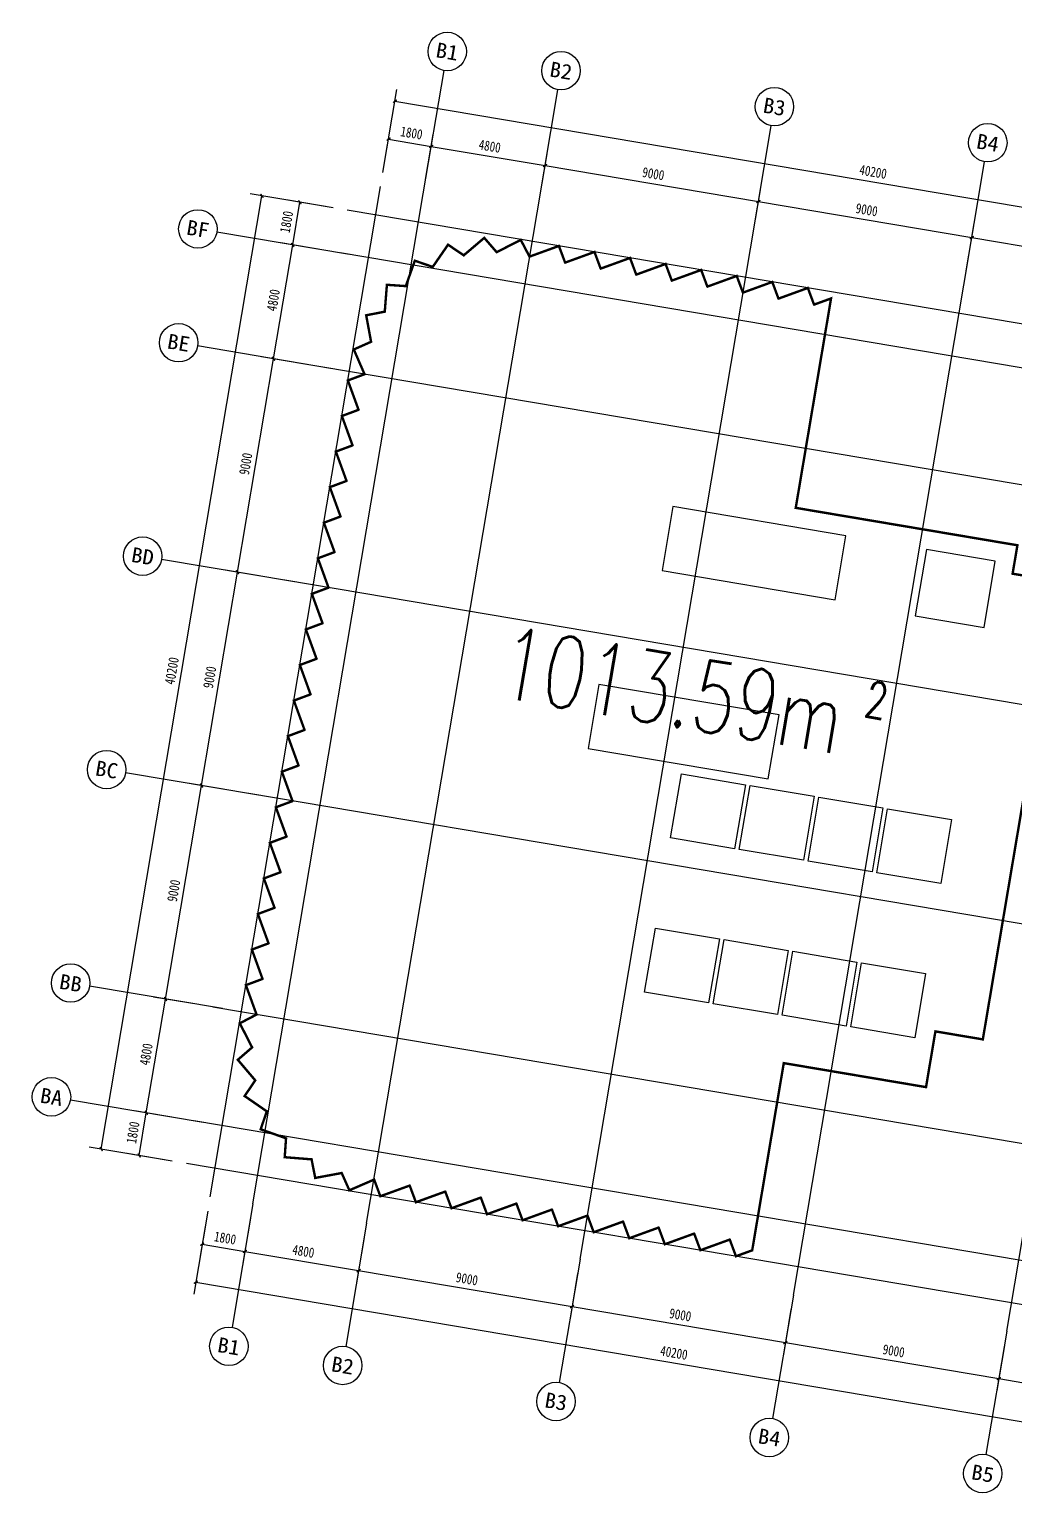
# Model space of a CAD drawing. Extents: x 12199666 to 24617114, y 1197707 to 2548648.
# Drawn here: x 12501393 to 12542377, y 1200002 to 1260976 of the extents above; entities that cross this region are included whole.
import ezdxf
from ezdxf.enums import TextEntityAlignment as Align

# ---------------------------------------------------------------- set-up
doc = ezdxf.new("R2010")
doc.units = 0
doc.header["$LTSCALE"] = 10
doc.header["$MEASUREMENT"] = 0
for name, color, linetype in [('TX-PLAN-T1-F11$0$AXIS', 3, 'Continuous'), ('TX-PLAN-T1-F11$0$AXIS_TEXT', 7, 'Continuous'), ('TX-PLAN-T1-F11$0$DOTE', 1, 'Continuous'), ('TX-PLAN-T1-F11$0$SPACE', 7, 'Continuous')]:
    doc.layers.add(name, color=color, linetype=linetype)
doc.layers.add('TX-PLAN-T1-F11$0$M面积', color=6, linetype='Continuous', plot=False)
doc.styles.add('TX-PLAN-T1-F11$0$_TCH_AXIS', font='')
doc.styles.add('TX-PLAN-T1-F11$0$_TCH_SPACE', font='SIMPLEX', dxfattribs={"height": 5, "bigfont": 'GBCBIG'})
doc.styles.add('TX-PLAN-T1-F11$0$CHA-G_T3_T3', font='', dxfattribs={"width": 0.8})
doc.styles.add('TX-PLAN-T1-F11$0$COMPLEX', font='COMPLEX', dxfattribs={"bigfont": 'GBCBIG'})
doc.styles.get('TX-PLAN-T1-F11$0$_TCH_AXIS').set_extended_font_data('SimHei')
doc.styles.get('TX-PLAN-T1-F11$0$CHA-G_T3_T3').set_extended_font_data('SimHei')
doc.dimstyles.new('TX-PLAN-T1-F11$0$_TCH_ARCH&&200', dxfattribs={"dimtxt": 418.604651, "dimasz": 140, "dimexe": 500, "dimexo": 600, "dimgap": 200, "dimtad": 1, "dimdec": 0, "dimzin": 0, "dimdsep": 46, "dimtxsty": 'TX-PLAN-T1-F11$0$CHA-G_T3_T3', "dimblk": 'TX-PLAN-T1-F11$0$_ArchTick', "dimcen": 0.09, "dimclrt": 7, "dimazin": 2, "dimtfac": 1, "dimtdec": 0, "dimtix": 1, "dimtmove": 2, "dimatfit": 3, "dimfxl": 0, "dimtolj": 1, "dimtzin": 0, "dimarcsym": 0})

# ---------------------------------------------------------------- blocks, each defined once
blk = doc.blocks.new('TX-PLAN-T1-F11$0$_AXISO')
blk.add_circle((0, 0), 0.5)
at = {"layer": 'TX-PLAN-T1-F11$0$AXIS_TEXT', "style": 'TX-PLAN-T1-F11$0$COMPLEX', "width": 1.041667}
blk.add_attdef('A', text='', height=0.56, dxfattribs=at).set_placement((-0.25, -0.28), (0.25, -0.28), align=Align.FIT)
blk = doc.blocks.new('TX-PLAN-T1-F11$0$_ArchTick')
at = {"color": 0, "linetype": 'ByBlock', "const_width": 0.4}
blk.add_lwpolyline([(-0.5, -0.5), (0.5, 0.5)], dxfattribs=at)
blk = doc.blocks.new('*D87')
at = {"layer": 'TX-PLAN-T1-F11$0$AXIS', "color": 0, "lineweight": -2, "transparency": 16777216}
for p, q in [((-1800, 40200), (-5300, 40200)), ((-4800, 0), (-4800, 40200)), ((-1800, 0), (-5300, 0))]:
    blk.add_line(p, q, dxfattribs=at)
at = {"layer": 'TX-PLAN-T1-F11$0$AXIS', "color": 0, "lineweight": -2, "transparency": 16777216, "xscale": 140, "yscale": 140, "zscale": 140}
for p, rotation in [((-4800, 40200), 90), ((-4800, 0), 270)]:
    blk.add_blockref('TX-PLAN-T1-F11$0$_ArchTick', p, dxfattribs=dict(at, rotation=rotation))
at = {"layer": 'TX-PLAN-T1-F11$0$AXIS', "color": 7, "transparency": 16777216, "insert": (-5212, 20100), "char_height": 418.6, "attachment_point": 5, "rotation": 90, "style": 'TX-PLAN-T1-F11$0$CHA-G_T3_T3'}
blk.add_mtext('\\A1;40200', dxfattribs=at)
blk = doc.blocks.new('*D88')
at = {"layer": 'TX-PLAN-T1-F11$0$AXIS', "color": 0, "lineweight": -2, "transparency": 16777216}
for p, q in [((0, -1800), (0, -5300)), ((40200, -1800), (40200, -5300)), ((0, -4800), (40200, -4800))]:
    blk.add_line(p, q, dxfattribs=at)
at = {"layer": 'TX-PLAN-T1-F11$0$AXIS', "color": 0, "lineweight": -2, "transparency": 16777216, "xscale": 140, "yscale": 140, "zscale": 140, "rotation": 180}
blk.add_blockref('TX-PLAN-T1-F11$0$_ArchTick', (0, -4800), dxfattribs=at)
at = {"layer": 'TX-PLAN-T1-F11$0$AXIS', "color": 0, "lineweight": -2, "transparency": 16777216, "xscale": 140, "yscale": 140, "zscale": 140}
blk.add_blockref('TX-PLAN-T1-F11$0$_ArchTick', (40200, -4800), dxfattribs=at)
at = {"layer": 'TX-PLAN-T1-F11$0$AXIS', "color": 7, "transparency": 16777216, "insert": (20100, -4388), "char_height": 418.6, "attachment_point": 5, "style": 'TX-PLAN-T1-F11$0$CHA-G_T3_T3'}
blk.add_mtext('\\A1;40200', dxfattribs=at)
blk = doc.blocks.new('*D89')
at = {"layer": 'TX-PLAN-T1-F11$0$AXIS', "color": 0, "lineweight": -2, "transparency": 16777216}
for p, q in [((0, -1800), (0, -3700)), ((1800, -1800), (1800, -3700)), ((0, -3200), (1800, -3200))]:
    blk.add_line(p, q, dxfattribs=at)
at = {"layer": 'TX-PLAN-T1-F11$0$AXIS', "color": 0, "lineweight": -2, "transparency": 16777216, "xscale": 140, "yscale": 140, "zscale": 140, "rotation": 180}
blk.add_blockref('TX-PLAN-T1-F11$0$_ArchTick', (0, -3200), dxfattribs=at)
at = {"layer": 'TX-PLAN-T1-F11$0$AXIS', "color": 0, "lineweight": -2, "transparency": 16777216, "xscale": 140, "yscale": 140, "zscale": 140}
blk.add_blockref('TX-PLAN-T1-F11$0$_ArchTick', (1800, -3200), dxfattribs=at)
at = {"layer": 'TX-PLAN-T1-F11$0$AXIS', "color": 7, "transparency": 16777216, "insert": (900, -2788), "char_height": 418.6, "attachment_point": 5, "style": 'TX-PLAN-T1-F11$0$CHA-G_T3_T3'}
blk.add_mtext('\\A1;1800', dxfattribs=at)
blk = doc.blocks.new('*D90')
at = {"layer": 'TX-PLAN-T1-F11$0$AXIS', "color": 0, "lineweight": -2, "transparency": 16777216}
for p, q in [((1800, -1800), (1800, -3700)), ((6600, -1800), (6600, -3700)), ((1800, -3200), (6600, -3200))]:
    blk.add_line(p, q, dxfattribs=at)
at = {"layer": 'TX-PLAN-T1-F11$0$AXIS', "color": 0, "lineweight": -2, "transparency": 16777216, "xscale": 140, "yscale": 140, "zscale": 140, "rotation": 180}
blk.add_blockref('TX-PLAN-T1-F11$0$_ArchTick', (1800, -3200), dxfattribs=at)
at = {"layer": 'TX-PLAN-T1-F11$0$AXIS', "color": 0, "lineweight": -2, "transparency": 16777216, "xscale": 140, "yscale": 140, "zscale": 140}
blk.add_blockref('TX-PLAN-T1-F11$0$_ArchTick', (6600, -3200), dxfattribs=at)
at = {"layer": 'TX-PLAN-T1-F11$0$AXIS', "color": 7, "transparency": 16777216, "insert": (4200, -2788), "char_height": 418.6, "attachment_point": 5, "style": 'TX-PLAN-T1-F11$0$CHA-G_T3_T3'}
blk.add_mtext('\\A1;4800', dxfattribs=at)
blk = doc.blocks.new('*D91')
at = {"layer": 'TX-PLAN-T1-F11$0$AXIS', "color": 0, "lineweight": -2, "transparency": 16777216}
for p, q in [((6600, -1800), (6600, -3700)), ((15600, -1800), (15600, -3700)), ((6600, -3200), (15600, -3200))]:
    blk.add_line(p, q, dxfattribs=at)
at = {"layer": 'TX-PLAN-T1-F11$0$AXIS', "color": 0, "lineweight": -2, "transparency": 16777216, "xscale": 140, "yscale": 140, "zscale": 140, "rotation": 180}
blk.add_blockref('TX-PLAN-T1-F11$0$_ArchTick', (6600, -3200), dxfattribs=at)
at = {"layer": 'TX-PLAN-T1-F11$0$AXIS', "color": 0, "lineweight": -2, "transparency": 16777216, "xscale": 140, "yscale": 140, "zscale": 140}
blk.add_blockref('TX-PLAN-T1-F11$0$_ArchTick', (15600, -3200), dxfattribs=at)
at = {"layer": 'TX-PLAN-T1-F11$0$AXIS', "color": 7, "transparency": 16777216, "insert": (11100, -2788), "char_height": 418.6, "attachment_point": 5, "style": 'TX-PLAN-T1-F11$0$CHA-G_T3_T3'}
blk.add_mtext('\\A1;9000', dxfattribs=at)
blk = doc.blocks.new('*D92')
at = {"layer": 'TX-PLAN-T1-F11$0$AXIS', "color": 0, "lineweight": -2, "transparency": 16777216}
for p, q in [((15600, -1800), (15600, -3700)), ((24600, -1800), (24600, -3700)), ((15600, -3200), (24600, -3200))]:
    blk.add_line(p, q, dxfattribs=at)
at = {"layer": 'TX-PLAN-T1-F11$0$AXIS', "color": 0, "lineweight": -2, "transparency": 16777216, "xscale": 140, "yscale": 140, "zscale": 140, "rotation": 180}
blk.add_blockref('TX-PLAN-T1-F11$0$_ArchTick', (15600, -3200), dxfattribs=at)
at = {"layer": 'TX-PLAN-T1-F11$0$AXIS', "color": 0, "lineweight": -2, "transparency": 16777216, "xscale": 140, "yscale": 140, "zscale": 140}
blk.add_blockref('TX-PLAN-T1-F11$0$_ArchTick', (24600, -3200), dxfattribs=at)
at = {"layer": 'TX-PLAN-T1-F11$0$AXIS', "color": 7, "transparency": 16777216, "insert": (20100, -2788), "char_height": 418.6, "attachment_point": 5, "style": 'TX-PLAN-T1-F11$0$CHA-G_T3_T3'}
blk.add_mtext('\\A1;9000', dxfattribs=at)
blk = doc.blocks.new('*D93')
at = {"layer": 'TX-PLAN-T1-F11$0$AXIS', "color": 0, "lineweight": -2, "transparency": 16777216}
for p, q in [((24600, -1800), (24600, -3700)), ((33600, -1800), (33600, -3700)), ((24600, -3200), (33600, -3200))]:
    blk.add_line(p, q, dxfattribs=at)
at = {"layer": 'TX-PLAN-T1-F11$0$AXIS', "color": 0, "lineweight": -2, "transparency": 16777216, "xscale": 140, "yscale": 140, "zscale": 140, "rotation": 180}
blk.add_blockref('TX-PLAN-T1-F11$0$_ArchTick', (24600, -3200), dxfattribs=at)
at = {"layer": 'TX-PLAN-T1-F11$0$AXIS', "color": 0, "lineweight": -2, "transparency": 16777216, "xscale": 140, "yscale": 140, "zscale": 140}
blk.add_blockref('TX-PLAN-T1-F11$0$_ArchTick', (33600, -3200), dxfattribs=at)
at = {"layer": 'TX-PLAN-T1-F11$0$AXIS', "color": 7, "transparency": 16777216, "insert": (29100, -2788), "char_height": 418.6, "attachment_point": 5, "style": 'TX-PLAN-T1-F11$0$CHA-G_T3_T3'}
blk.add_mtext('\\A1;9000', dxfattribs=at)
blk = doc.blocks.new('*D94')
at = {"layer": 'TX-PLAN-T1-F11$0$AXIS', "color": 0, "lineweight": -2, "transparency": 16777216}
for p, q in [((33600, -1800), (33600, -3700)), ((38400, -1800), (38400, -3700)), ((33600, -3200), (38400, -3200))]:
    blk.add_line(p, q, dxfattribs=at)
at = {"layer": 'TX-PLAN-T1-F11$0$AXIS', "color": 0, "lineweight": -2, "transparency": 16777216, "xscale": 140, "yscale": 140, "zscale": 140, "rotation": 180}
blk.add_blockref('TX-PLAN-T1-F11$0$_ArchTick', (33600, -3200), dxfattribs=at)
at = {"layer": 'TX-PLAN-T1-F11$0$AXIS', "color": 0, "lineweight": -2, "transparency": 16777216, "xscale": 140, "yscale": 140, "zscale": 140}
blk.add_blockref('TX-PLAN-T1-F11$0$_ArchTick', (38400, -3200), dxfattribs=at)
at = {"layer": 'TX-PLAN-T1-F11$0$AXIS', "color": 7, "transparency": 16777216, "insert": (36000, -2788), "char_height": 418.6, "attachment_point": 5, "style": 'TX-PLAN-T1-F11$0$CHA-G_T3_T3'}
blk.add_mtext('\\A1;4800', dxfattribs=at)
blk = doc.blocks.new('*D96')
at = {"layer": 'TX-PLAN-T1-F11$0$AXIS', "color": 0, "lineweight": -2, "transparency": 16777216}
for p, q in [((0, 42000), (0, 45500)), ((40200, 42000), (40200, 45500)), ((0, 45000), (40200, 45000))]:
    blk.add_line(p, q, dxfattribs=at)
at = {"layer": 'TX-PLAN-T1-F11$0$AXIS', "color": 0, "lineweight": -2, "transparency": 16777216, "xscale": 140, "yscale": 140, "zscale": 140, "rotation": 180}
blk.add_blockref('TX-PLAN-T1-F11$0$_ArchTick', (0, 45000), dxfattribs=at)
at = {"layer": 'TX-PLAN-T1-F11$0$AXIS', "color": 0, "lineweight": -2, "transparency": 16777216, "xscale": 140, "yscale": 140, "zscale": 140}
blk.add_blockref('TX-PLAN-T1-F11$0$_ArchTick', (40200, 45000), dxfattribs=at)
at = {"layer": 'TX-PLAN-T1-F11$0$AXIS', "color": 7, "transparency": 16777216, "insert": (20100, 45412), "char_height": 418.6, "attachment_point": 5, "style": 'TX-PLAN-T1-F11$0$CHA-G_T3_T3'}
blk.add_mtext('\\A1;40200', dxfattribs=at)
blk = doc.blocks.new('*D97')
at = {"layer": 'TX-PLAN-T1-F11$0$AXIS', "color": 0, "lineweight": -2, "transparency": 16777216}
for p, q in [((0, 42000), (0, 43900)), ((0, 43400), (1800, 43400)), ((1800, 42000), (1800, 43900))]:
    blk.add_line(p, q, dxfattribs=at)
at = {"layer": 'TX-PLAN-T1-F11$0$AXIS', "color": 0, "lineweight": -2, "transparency": 16777216, "xscale": 140, "yscale": 140, "zscale": 140, "rotation": 180}
blk.add_blockref('TX-PLAN-T1-F11$0$_ArchTick', (0, 43400), dxfattribs=at)
at = {"layer": 'TX-PLAN-T1-F11$0$AXIS', "color": 0, "lineweight": -2, "transparency": 16777216, "xscale": 140, "yscale": 140, "zscale": 140}
blk.add_blockref('TX-PLAN-T1-F11$0$_ArchTick', (1800, 43400), dxfattribs=at)
at = {"layer": 'TX-PLAN-T1-F11$0$AXIS', "color": 7, "transparency": 16777216, "insert": (900, 43812), "char_height": 418.6, "attachment_point": 5, "style": 'TX-PLAN-T1-F11$0$CHA-G_T3_T3'}
blk.add_mtext('\\A1;1800', dxfattribs=at)
blk = doc.blocks.new('*D98')
at = {"layer": 'TX-PLAN-T1-F11$0$AXIS', "color": 0, "lineweight": -2, "transparency": 16777216}
for p, q in [((1800, 42000), (1800, 43900)), ((1800, 43400), (6600, 43400)), ((6600, 42000), (6600, 43900))]:
    blk.add_line(p, q, dxfattribs=at)
at = {"layer": 'TX-PLAN-T1-F11$0$AXIS', "color": 0, "lineweight": -2, "transparency": 16777216, "xscale": 140, "yscale": 140, "zscale": 140, "rotation": 180}
blk.add_blockref('TX-PLAN-T1-F11$0$_ArchTick', (1800, 43400), dxfattribs=at)
at = {"layer": 'TX-PLAN-T1-F11$0$AXIS', "color": 0, "lineweight": -2, "transparency": 16777216, "xscale": 140, "yscale": 140, "zscale": 140}
blk.add_blockref('TX-PLAN-T1-F11$0$_ArchTick', (6600, 43400), dxfattribs=at)
at = {"layer": 'TX-PLAN-T1-F11$0$AXIS', "color": 7, "transparency": 16777216, "insert": (4200, 43812), "char_height": 418.6, "attachment_point": 5, "style": 'TX-PLAN-T1-F11$0$CHA-G_T3_T3'}
blk.add_mtext('\\A1;4800', dxfattribs=at)
blk = doc.blocks.new('*D99')
at = {"layer": 'TX-PLAN-T1-F11$0$AXIS', "color": 0, "lineweight": -2, "transparency": 16777216}
for p, q in [((6600, 42000), (6600, 43900)), ((6600, 43400), (15600, 43400)), ((15600, 42000), (15600, 43900))]:
    blk.add_line(p, q, dxfattribs=at)
at = {"layer": 'TX-PLAN-T1-F11$0$AXIS', "color": 0, "lineweight": -2, "transparency": 16777216, "xscale": 140, "yscale": 140, "zscale": 140, "rotation": 180}
blk.add_blockref('TX-PLAN-T1-F11$0$_ArchTick', (6600, 43400), dxfattribs=at)
at = {"layer": 'TX-PLAN-T1-F11$0$AXIS', "color": 0, "lineweight": -2, "transparency": 16777216, "xscale": 140, "yscale": 140, "zscale": 140}
blk.add_blockref('TX-PLAN-T1-F11$0$_ArchTick', (15600, 43400), dxfattribs=at)
at = {"layer": 'TX-PLAN-T1-F11$0$AXIS', "color": 7, "transparency": 16777216, "insert": (11100, 43812), "char_height": 418.6, "attachment_point": 5, "style": 'TX-PLAN-T1-F11$0$CHA-G_T3_T3'}
blk.add_mtext('\\A1;9000', dxfattribs=at)
blk = doc.blocks.new('*D100')
at = {"layer": 'TX-PLAN-T1-F11$0$AXIS', "color": 0, "lineweight": -2, "transparency": 16777216}
for p, q in [((15600, 42000), (15600, 43900)), ((15600, 43400), (24600, 43400)), ((24600, 42000), (24600, 43900))]:
    blk.add_line(p, q, dxfattribs=at)
at = {"layer": 'TX-PLAN-T1-F11$0$AXIS', "color": 0, "lineweight": -2, "transparency": 16777216, "xscale": 140, "yscale": 140, "zscale": 140, "rotation": 180}
blk.add_blockref('TX-PLAN-T1-F11$0$_ArchTick', (15600, 43400), dxfattribs=at)
at = {"layer": 'TX-PLAN-T1-F11$0$AXIS', "color": 0, "lineweight": -2, "transparency": 16777216, "xscale": 140, "yscale": 140, "zscale": 140}
blk.add_blockref('TX-PLAN-T1-F11$0$_ArchTick', (24600, 43400), dxfattribs=at)
at = {"layer": 'TX-PLAN-T1-F11$0$AXIS', "color": 7, "transparency": 16777216, "insert": (20100, 43812), "char_height": 418.6, "attachment_point": 5, "style": 'TX-PLAN-T1-F11$0$CHA-G_T3_T3'}
blk.add_mtext('\\A1;9000', dxfattribs=at)
blk = doc.blocks.new('*D101')
at = {"layer": 'TX-PLAN-T1-F11$0$AXIS', "color": 0, "lineweight": -2, "transparency": 16777216}
for p, q in [((24600, 42000), (24600, 43900)), ((24600, 43400), (33600, 43400)), ((33600, 42000), (33600, 43900))]:
    blk.add_line(p, q, dxfattribs=at)
at = {"layer": 'TX-PLAN-T1-F11$0$AXIS', "color": 0, "lineweight": -2, "transparency": 16777216, "xscale": 140, "yscale": 140, "zscale": 140, "rotation": 180}
blk.add_blockref('TX-PLAN-T1-F11$0$_ArchTick', (24600, 43400), dxfattribs=at)
at = {"layer": 'TX-PLAN-T1-F11$0$AXIS', "color": 0, "lineweight": -2, "transparency": 16777216, "xscale": 140, "yscale": 140, "zscale": 140}
blk.add_blockref('TX-PLAN-T1-F11$0$_ArchTick', (33600, 43400), dxfattribs=at)
at = {"layer": 'TX-PLAN-T1-F11$0$AXIS', "color": 7, "transparency": 16777216, "insert": (29100, 43812), "char_height": 418.6, "attachment_point": 5, "style": 'TX-PLAN-T1-F11$0$CHA-G_T3_T3'}
blk.add_mtext('\\A1;9000', dxfattribs=at)
blk = doc.blocks.new('*D105')
at = {"layer": 'TX-PLAN-T1-F11$0$AXIS', "color": 0, "lineweight": -2, "transparency": 16777216}
for p, q in [((-1800, 1800), (-3700, 1800)), ((-3200, 0), (-3200, 1800)), ((-1800, 0), (-3700, 0))]:
    blk.add_line(p, q, dxfattribs=at)
at = {"layer": 'TX-PLAN-T1-F11$0$AXIS', "color": 0, "lineweight": -2, "transparency": 16777216, "xscale": 140, "yscale": 140, "zscale": 140}
for p, rotation in [((-3200, 1800), 90), ((-3200, 0), 270)]:
    blk.add_blockref('TX-PLAN-T1-F11$0$_ArchTick', p, dxfattribs=dict(at, rotation=rotation))
at = {"layer": 'TX-PLAN-T1-F11$0$AXIS', "color": 7, "transparency": 16777216, "insert": (-3612, 900), "char_height": 418.6, "attachment_point": 5, "rotation": 90, "style": 'TX-PLAN-T1-F11$0$CHA-G_T3_T3'}
blk.add_mtext('\\A1;1800', dxfattribs=at)
blk = doc.blocks.new('*D106')
at = {"layer": 'TX-PLAN-T1-F11$0$AXIS', "color": 0, "lineweight": -2, "transparency": 16777216}
for p, q in [((-1800, 6600), (-3700, 6600)), ((-3200, 1800), (-3200, 6600)), ((-1800, 1800), (-3700, 1800))]:
    blk.add_line(p, q, dxfattribs=at)
at = {"layer": 'TX-PLAN-T1-F11$0$AXIS', "color": 0, "lineweight": -2, "transparency": 16777216, "xscale": 140, "yscale": 140, "zscale": 140}
for p, rotation in [((-3200, 6600), 90), ((-3200, 1800), 270)]:
    blk.add_blockref('TX-PLAN-T1-F11$0$_ArchTick', p, dxfattribs=dict(at, rotation=rotation))
at = {"layer": 'TX-PLAN-T1-F11$0$AXIS', "color": 7, "transparency": 16777216, "insert": (-3612, 4200), "char_height": 418.6, "attachment_point": 5, "rotation": 90, "style": 'TX-PLAN-T1-F11$0$CHA-G_T3_T3'}
blk.add_mtext('\\A1;4800', dxfattribs=at)
blk = doc.blocks.new('*D107')
at = {"layer": 'TX-PLAN-T1-F11$0$AXIS', "color": 0, "lineweight": -2, "transparency": 16777216}
for p, q in [((-1800, 15600), (-3700, 15600)), ((-3200, 6600), (-3200, 15600)), ((-1800, 6600), (-3700, 6600))]:
    blk.add_line(p, q, dxfattribs=at)
at = {"layer": 'TX-PLAN-T1-F11$0$AXIS', "color": 0, "lineweight": -2, "transparency": 16777216, "xscale": 140, "yscale": 140, "zscale": 140}
for p, rotation in [((-3200, 15600), 90), ((-3200, 6600), 270)]:
    blk.add_blockref('TX-PLAN-T1-F11$0$_ArchTick', p, dxfattribs=dict(at, rotation=rotation))
at = {"layer": 'TX-PLAN-T1-F11$0$AXIS', "color": 7, "transparency": 16777216, "insert": (-3612, 11100), "char_height": 418.6, "attachment_point": 5, "rotation": 90, "style": 'TX-PLAN-T1-F11$0$CHA-G_T3_T3'}
blk.add_mtext('\\A1;9000', dxfattribs=at)
blk = doc.blocks.new('*D108')
at = {"layer": 'TX-PLAN-T1-F11$0$AXIS', "color": 0, "lineweight": -2, "transparency": 16777216}
for p, q in [((-1800, 24600), (-3700, 24600)), ((-3200, 15600), (-3200, 24600)), ((-1800, 15600), (-3700, 15600))]:
    blk.add_line(p, q, dxfattribs=at)
at = {"layer": 'TX-PLAN-T1-F11$0$AXIS', "color": 0, "lineweight": -2, "transparency": 16777216, "xscale": 140, "yscale": 140, "zscale": 140}
for p, rotation in [((-3200, 24600), 90), ((-3200, 15600), 270)]:
    blk.add_blockref('TX-PLAN-T1-F11$0$_ArchTick', p, dxfattribs=dict(at, rotation=rotation))
at = {"layer": 'TX-PLAN-T1-F11$0$AXIS', "color": 7, "transparency": 16777216, "insert": (-3612, 20100), "char_height": 418.6, "attachment_point": 5, "rotation": 90, "style": 'TX-PLAN-T1-F11$0$CHA-G_T3_T3'}
blk.add_mtext('\\A1;9000', dxfattribs=at)
blk = doc.blocks.new('*D109')
at = {"layer": 'TX-PLAN-T1-F11$0$AXIS', "color": 0, "lineweight": -2, "transparency": 16777216}
for p, q in [((-1800, 33600), (-3700, 33600)), ((-3200, 24600), (-3200, 33600)), ((-1800, 24600), (-3700, 24600))]:
    blk.add_line(p, q, dxfattribs=at)
at = {"layer": 'TX-PLAN-T1-F11$0$AXIS', "color": 0, "lineweight": -2, "transparency": 16777216, "xscale": 140, "yscale": 140, "zscale": 140}
for p, rotation in [((-3200, 33600), 90), ((-3200, 24600), 270)]:
    blk.add_blockref('TX-PLAN-T1-F11$0$_ArchTick', p, dxfattribs=dict(at, rotation=rotation))
at = {"layer": 'TX-PLAN-T1-F11$0$AXIS', "color": 7, "transparency": 16777216, "insert": (-3612, 29100), "char_height": 418.6, "attachment_point": 5, "rotation": 90, "style": 'TX-PLAN-T1-F11$0$CHA-G_T3_T3'}
blk.add_mtext('\\A1;9000', dxfattribs=at)
blk = doc.blocks.new('*D110')
at = {"layer": 'TX-PLAN-T1-F11$0$AXIS', "color": 0, "lineweight": -2, "transparency": 16777216}
for p, q in [((-1800, 38400), (-3700, 38400)), ((-3200, 33600), (-3200, 38400)), ((-1800, 33600), (-3700, 33600))]:
    blk.add_line(p, q, dxfattribs=at)
at = {"layer": 'TX-PLAN-T1-F11$0$AXIS', "color": 0, "lineweight": -2, "transparency": 16777216, "xscale": 140, "yscale": 140, "zscale": 140}
for p, rotation in [((-3200, 38400), 90), ((-3200, 33600), 270)]:
    blk.add_blockref('TX-PLAN-T1-F11$0$_ArchTick', p, dxfattribs=dict(at, rotation=rotation))
at = {"layer": 'TX-PLAN-T1-F11$0$AXIS', "color": 7, "transparency": 16777216, "insert": (-3612, 36000), "char_height": 418.6, "attachment_point": 5, "rotation": 90, "style": 'TX-PLAN-T1-F11$0$CHA-G_T3_T3'}
blk.add_mtext('\\A1;4800', dxfattribs=at)
blk = doc.blocks.new('*D111')
at = {"layer": 'TX-PLAN-T1-F11$0$AXIS', "color": 0, "lineweight": -2, "transparency": 16777216}
for p, q in [((-1800, 40200), (-3700, 40200)), ((-3200, 38400), (-3200, 40200)), ((-1800, 38400), (-3700, 38400))]:
    blk.add_line(p, q, dxfattribs=at)
at = {"layer": 'TX-PLAN-T1-F11$0$AXIS', "color": 0, "lineweight": -2, "transparency": 16777216, "xscale": 140, "yscale": 140, "zscale": 140}
for p, rotation in [((-3200, 40200), 90), ((-3200, 38400), 270)]:
    blk.add_blockref('TX-PLAN-T1-F11$0$_ArchTick', p, dxfattribs=dict(at, rotation=rotation))
at = {"layer": 'TX-PLAN-T1-F11$0$AXIS', "color": 7, "transparency": 16777216, "insert": (-3612, 39300), "char_height": 418.6, "attachment_point": 5, "rotation": 90, "style": 'TX-PLAN-T1-F11$0$CHA-G_T3_T3'}
blk.add_mtext('\\A1;1800', dxfattribs=at)
blk = doc.blocks.new('TX-PLAN-T1-F11$0$A$C64a4d950')
at = {"layer": 'TX-PLAN-T1-F11$0$AXIS'}
for p, q in [((1800, 41400), (1800, 46600)), ((6600, 41400), (6600, 46600)), ((15600, 41400), (15600, 46600)), ((24600, 41400), (24600, 46600)), ((-800, 38400), (-6400, 38400)), ((-800, 33600), (-6400, 33600)), ((-800, 24600), (-6400, 24600)), ((-800, 15600), (-6400, 15600)), ((-800, 6600), (-6400, 6600)), ((-800, 1800), (-6400, 1800)), ((1800, -1200), (1800, -6400)), ((6600, -1200), (6600, -6400)), ((15600, -1200), (15600, -6400)), ((24600, -1200), (24600, -6400)), ((33600, -1200), (33600, -6400))]:
    blk.add_line(p, q, dxfattribs=at)
at = {"layer": 'TX-PLAN-T1-F11$0$DOTE', "ltscale": 0.7}
for p, q in [((0, -1200), (0, 41400)), ((1800, -1200), (1800, 41400)), ((6600, -1200), (6600, 41400)), ((15600, -1200), (15600, 41400)), ((24600, -1200), (24600, 41400)), ((33600, -1200), (33600, 41400)), ((41400, 40200), (-1200, 40200)), ((41400, 38400), (-1200, 38400)), ((41400, 33600), (-1200, 33600)), ((41400, 24600), (-1200, 24600)), ((41400, 15600), (-1200, 15600)), ((41400, 6600), (-1200, 6600)), ((41400, 1800), (-1200, 1800)), ((41400, 0), (-1200, 0))]:
    blk.add_line(p, q, dxfattribs=at)
at = {"layer": 'TX-PLAN-T1-F11$0$DOTE', "ltscale": 0.5}
for points in [[(21500, 30300), (14200, 30300), (14200, 27600), (21500, 27600)], [(27800, 30300), (24900, 30300), (24900, 27500), (27800, 27500)], [(12400, 19800), (20000, 19800), (20000, 22500), (12400, 22500)], [(16400, 19400), (19100, 19400), (19100, 16700), (16400, 16700)], [(19300, 19400), (22000, 19400), (22000, 16700), (19300, 16700)], [(22200, 19400), (24900, 19400), (24900, 16700), (22200, 16700)], [(25100, 19400), (27800, 19400), (27800, 16700), (25100, 16700)], [(16400, 12900), (19100, 12900), (19100, 10200), (16400, 10200)], [(19300, 12900), (22000, 12900), (22000, 10200), (19300, 10200)], [(22200, 12900), (24900, 12900), (24900, 10200), (22200, 10200)], [(25100, 12900), (27800, 12900), (27800, 10200), (25100, 10200)]]:
    blk.add_lwpolyline(points, close=True, dxfattribs=at)
at = {"layer": 'TX-PLAN-T1-F11$0$AXIS'}
ref = blk.add_blockref('TX-PLAN-T1-F11$0$_AXISO', (1800, 47400), dxfattribs=dict(at, xscale=1600, yscale=1600, zscale=1600))
ref.add_attrib('A', 'B1', dxfattribs={"layer": 'TX-PLAN-T1-F11$0$AXIS_TEXT', "height": 624.61, "style": 'TX-PLAN-T1-F11$0$_TCH_AXIS', "width": 1.034884}).set_placement((1335.2, 47087.7), (2264.8, 47087.7), align=Align.FIT)
ref = blk.add_blockref('TX-PLAN-T1-F11$0$_AXISO', (6600, 47400), dxfattribs=dict(at, xscale=1600, yscale=1600, zscale=1600))
ref.add_attrib('A', 'B2', dxfattribs={"layer": 'TX-PLAN-T1-F11$0$AXIS_TEXT', "height": 629.59, "style": 'TX-PLAN-T1-F11$0$_TCH_AXIS', "width": 1.022989}).set_placement((6136.9, 47085.2), (7063.1, 47085.2), align=Align.FIT)
ref = blk.add_blockref('TX-PLAN-T1-F11$0$_AXISO', (15600, 47400), dxfattribs=dict(at, xscale=1600, yscale=1600, zscale=1600))
ref.add_attrib('A', 'B3', dxfattribs={"layer": 'TX-PLAN-T1-F11$0$AXIS_TEXT', "height": 636.95, "style": 'TX-PLAN-T1-F11$0$_TCH_AXIS', "width": 1.00565}).set_placement((15139.4, 47081.5), (16060.6, 47081.5), align=Align.FIT)
ref = blk.add_blockref('TX-PLAN-T1-F11$0$_AXISO', (24600, 47400), dxfattribs=dict(at, xscale=1600, yscale=1600, zscale=1600))
ref.add_attrib('A', 'B4', dxfattribs={"layer": 'TX-PLAN-T1-F11$0$AXIS_TEXT', "height": 624.61, "style": 'TX-PLAN-T1-F11$0$_TCH_AXIS', "width": 1.034884}).set_placement((24135.2, 47087.7), (25064.8, 47087.7), align=Align.FIT)
ref = blk.add_blockref('TX-PLAN-T1-F11$0$_AXISO', (-7200, 38400), dxfattribs=dict(at, xscale=1600, yscale=1600, zscale=1600))
ref.add_attrib('A', 'BF', dxfattribs={"layer": 'TX-PLAN-T1-F11$0$AXIS_TEXT', "height": 622.1, "style": 'TX-PLAN-T1-F11$0$_TCH_AXIS', "width": 1.040936}).set_placement((-7665.7, 38088.9), (-6734.3, 38088.9), align=Align.FIT)
ref = blk.add_blockref('TX-PLAN-T1-F11$0$_AXISO', (-7200, 33600), dxfattribs=dict(at, xscale=1600, yscale=1600, zscale=1600))
ref.add_attrib('A', 'BE', dxfattribs={"layer": 'TX-PLAN-T1-F11$0$AXIS_TEXT', "height": 622.1, "style": 'TX-PLAN-T1-F11$0$_TCH_AXIS', "width": 1.040936}).set_placement((-7665.7, 33288.9), (-6734.3, 33288.9), align=Align.FIT)
ref = blk.add_blockref('TX-PLAN-T1-F11$0$_AXISO', (-7200, 24600), dxfattribs=dict(at, xscale=1600, yscale=1600, zscale=1600))
ref.add_attrib('A', 'BD', dxfattribs={"layer": 'TX-PLAN-T1-F11$0$AXIS_TEXT', "height": 622.1, "style": 'TX-PLAN-T1-F11$0$_TCH_AXIS', "width": 1.040936}).set_placement((-7665.7, 24288.9), (-6734.3, 24288.9), align=Align.FIT)
ref = blk.add_blockref('TX-PLAN-T1-F11$0$_AXISO', (-7200, 15600), dxfattribs=dict(at, xscale=1600, yscale=1600, zscale=1600))
ref.add_attrib('A', 'BC', dxfattribs={"layer": 'TX-PLAN-T1-F11$0$AXIS_TEXT', "height": 632.06, "style": 'TX-PLAN-T1-F11$0$_TCH_AXIS', "width": 1.017143}).set_placement((-7662.3, 15284), (-6737.7, 15284), align=Align.FIT)
ref = blk.add_blockref('TX-PLAN-T1-F11$0$_AXISO', (-7200, 6600), dxfattribs=dict(at, xscale=1600, yscale=1600, zscale=1600))
ref.add_attrib('A', 'BB', dxfattribs={"layer": 'TX-PLAN-T1-F11$0$AXIS_TEXT', "height": 622.1, "style": 'TX-PLAN-T1-F11$0$_TCH_AXIS', "width": 1.040936}).set_placement((-7665.7, 6288.9), (-6734.3, 6288.9), align=Align.FIT)
ref = blk.add_blockref('TX-PLAN-T1-F11$0$_AXISO', (-7200, 1800), dxfattribs=dict(at, xscale=1600, yscale=1600, zscale=1600))
ref.add_attrib('A', 'BA', dxfattribs={"layer": 'TX-PLAN-T1-F11$0$AXIS_TEXT', "height": 627.11, "style": 'TX-PLAN-T1-F11$0$_TCH_AXIS', "width": 1.028902}).set_placement((-7664, 1486.4), (-6736, 1486.4), align=Align.FIT)
ref = blk.add_blockref('TX-PLAN-T1-F11$0$_AXISO', (1800, -7200), dxfattribs=dict(at, xscale=1600, yscale=1600, zscale=1600))
ref.add_attrib('A', 'B1', dxfattribs={"layer": 'TX-PLAN-T1-F11$0$AXIS_TEXT', "height": 624.61, "style": 'TX-PLAN-T1-F11$0$_TCH_AXIS', "width": 1.034884}).set_placement((1335.2, -7512.3), (2264.8, -7512.3), align=Align.FIT)
ref = blk.add_blockref('TX-PLAN-T1-F11$0$_AXISO', (6600, -7200), dxfattribs=dict(at, xscale=1600, yscale=1600, zscale=1600))
ref.add_attrib('A', 'B2', dxfattribs={"layer": 'TX-PLAN-T1-F11$0$AXIS_TEXT', "height": 629.59, "style": 'TX-PLAN-T1-F11$0$_TCH_AXIS', "width": 1.022989}).set_placement((6136.9, -7514.8), (7063.1, -7514.8), align=Align.FIT)
ref = blk.add_blockref('TX-PLAN-T1-F11$0$_AXISO', (15600, -7200), dxfattribs=dict(at, xscale=1600, yscale=1600, zscale=1600))
ref.add_attrib('A', 'B3', dxfattribs={"layer": 'TX-PLAN-T1-F11$0$AXIS_TEXT', "height": 636.95, "style": 'TX-PLAN-T1-F11$0$_TCH_AXIS', "width": 1.00565}).set_placement((15139.4, -7518.5), (16060.6, -7518.5), align=Align.FIT)
ref = blk.add_blockref('TX-PLAN-T1-F11$0$_AXISO', (24600, -7200), dxfattribs=dict(at, xscale=1600, yscale=1600, zscale=1600))
ref.add_attrib('A', 'B4', dxfattribs={"layer": 'TX-PLAN-T1-F11$0$AXIS_TEXT', "height": 624.61, "style": 'TX-PLAN-T1-F11$0$_TCH_AXIS', "width": 1.034884}).set_placement((24135.2, -7512.3), (25064.8, -7512.3), align=Align.FIT)
ref = blk.add_blockref('TX-PLAN-T1-F11$0$_AXISO', (33600, -7200), dxfattribs=dict(at, xscale=1600, yscale=1600, zscale=1600))
ref.add_attrib('A', 'B5', dxfattribs={"layer": 'TX-PLAN-T1-F11$0$AXIS_TEXT', "height": 627.11, "style": 'TX-PLAN-T1-F11$0$_TCH_AXIS', "width": 1.028902}).set_placement((33136, -7513.6), (34064, -7513.6), align=Align.FIT)
for base, p1, p2, angle, picture, middle in [((40200, 45000), (0, 41400), (40200, 41400), 360, '*D96', (20100, 45411.7)), ((1800, 43400), (0, 41400), (1800, 41400), 360, '*D97', (900, 43811.7)), ((6600, 43400), (1800, 41400), (6600, 41400), 360, '*D98', (4200, 43811.7)), ((15600, 43400), (6600, 41400), (15600, 41400), 360, '*D99', (11100, 43811.7)), ((24600, 43400), (15600, 41400), (24600, 41400), 360, '*D100', (20100, 43811.7)), ((33600, 43400), (24600, 41400), (33600, 41400), 360, '*D101', (29100, 43811.7)), ((-4800, 40200), (-1200, 0), (-1200, 40200), 90, '*D87', (-5211.7, 20100)), ((-3200, 40200), (-1200, 38400), (-1200, 40200), 90, '*D111', (-3611.7, 39300)), ((-3200, 38400), (-1200, 33600), (-1200, 38400), 90, '*D110', (-3611.7, 36000)), ((-3200, 33600), (-1200, 24600), (-1200, 33600), 90, '*D109', (-3611.7, 29100)), ((-3200, 24600), (-1200, 15600), (-1200, 24600), 90, '*D108', (-3611.7, 20100)), ((-3200, 15600), (-1200, 6600), (-1200, 15600), 90, '*D107', (-3611.7, 11100)), ((-3200, 6600), (-1200, 1800), (-1200, 6600), 90, '*D106', (-3611.7, 4200)), ((-3200, 1800), (-1200, 0), (-1200, 1800), 90, '*D105', (-3611.7, 900)), ((40200, -4800), (0, -1200), (40200, -1200), 360, '*D88', (20100, -4388.3)), ((1800, -3200), (0, -1200), (1800, -1200), 360, '*D89', (900, -2788.3)), ((6600, -3200), (1800, -1200), (6600, -1200), 360, '*D90', (4200, -2788.3)), ((15600, -3200), (6600, -1200), (15600, -1200), 360, '*D91', (11100, -2788.3)), ((24600, -3200), (15600, -1200), (24600, -1200), 360, '*D92', (20100, -2788.3)), ((33600, -3200), (24600, -1200), (33600, -1200), 360, '*D93', (29100, -2788.3)), ((38400, -3200), (33600, -1200), (38400, -1200), 360, '*D94', (36000, -2788.3))]:
    dim = blk.add_linear_dim(base=base, p1=p1, p2=p2, angle=angle, dimstyle='TX-PLAN-T1-F11$0$_TCH_ARCH&&200', dxfattribs=at)
    dim.commit()
    dim.dimension.update_dxf_attribs({"geometry": picture, "text_midpoint": middle, "dimtype": 129})
blk = doc.blocks.new('TX-PLAN-T1-F11')
at = {"layer": 'TX-PLAN-T1-F11$0$M面积', "const_width": 100, "elevation": 3.6}
blk.add_lwpolyline([(12531459.3, 1210203.7), (12530831.5, 1209975.7), (12530784, 1209958), (12530527.6, 1210647.3), (12530523, 1210650.9), (12530465.5, 1210629.5), (12529352.4, 1210225.3), (12529304.9, 1210207.5), (12529048.5, 1210896.8), (12529043.9, 1210900.4), (12528986.4, 1210879), (12527873.3, 1210474.8), (12527825.8, 1210457.1), (12527569.4, 1211146.4), (12527564.8, 1211150), (12527507.3, 1211128.5), (12526394.3, 1210724.3), (12526346.7, 1210706.6), (12526090.3, 1211395.9), (12526085.7, 1211399.5), (12526028.2, 1211378.1), (12524915.2, 1210973.9), (12524867.6, 1210956.2), (12524611.2, 1211645.4), (12524606.6, 1211649), (12524549.1, 1211627.6), (12523436.1, 1211223.4), (12523388.5, 1211205.7), (12523132.1, 1211895), (12523127.5, 1211898.6), (12523070, 1211877.2), (12521957, 1211473), (12521909.4, 1211455.3), (12521653, 1212144.5), (12521648.4, 1212148.1), (12521590.9, 1212126.7), (12520477.9, 1211722.5), (12520430.3, 1211704.8), (12520173.9, 1212394.1), (12520169.3, 1212397.7), (12520111.8, 1212376.3), (12518998.8, 1211972.1), (12518951.2, 1211954.3), (12518694.8, 1212643.6), (12518690.2, 1212647.2), (12518632.7, 1212625.8), (12517519.7, 1212221.6), (12517472.1, 1212203.9), (12517215.7, 1212893.2), (12517211.1, 1212896.8), (12517153.6, 1212875.3), (12516040.6, 1212471.1), (12515993, 1212453.4), (12515734.9, 1213147.4), (12515675.5, 1213120.9), (12514746.8, 1212718.7), (12514705.7, 1212700.4), (12514385.8, 1213419.5), (12514320.9, 1213406.8), (12513328.5, 1213223.2), (12513284.3, 1213214.5), (12513133.2, 1213988.4), (12513066.8, 1213993.1), (12512060.7, 1214073.3), (12512015.8, 1214076.4), (12512070.7, 1214863), (12512007.8, 1214884.7), (12511057, 1215223.2), (12511014.5, 1215237.9), (12511271.6, 1215983.3), (12511216.5, 1216020.6), (12510386.1, 1216594.3), (12510348.8, 1216619.5), (12510790.5, 1217272.6), (12510747, 1217322.9), (12510093.9, 1218092.4), (12510064.4, 1218126.4), (12510660.6, 1218642.7), (12510629.6, 1218701.8), (12510168.7, 1219604.2), (12510147.8, 1219644.1), (12510845.2, 1220009), (12510822.3, 1220070.6), (12510418.1, 1221183.6), (12510400.4, 1221231.2), (12511089.7, 1221487.6), (12511093.3, 1221492.2), (12511071.8, 1221549.7), (12510667.7, 1222662.7), (12510649.9, 1222710.3), (12511339.2, 1222966.7), (12511342.8, 1222971.3), (12511321.4, 1223028.8), (12510917.2, 1224141.8), (12510899.5, 1224189.4), (12511588.8, 1224445.8), (12511592.4, 1224450.4), (12511570.9, 1224507.9), (12511166.7, 1225620.9), (12511149, 1225668.5), (12511838.3, 1225924.9), (12511841.9, 1225929.5), (12511820.5, 1225987), (12511416.3, 1227100), (12511398.6, 1227147.5), (12512087.8, 1227404), (12512091.4, 1227408.6), (12512070, 1227466.1), (12511665.8, 1228579.1), (12511648.1, 1228626.6), (12512337.4, 1228883.1), (12512341, 1228887.7), (12512319.6, 1228945.2), (12511915.4, 1230058.2), (12511897.7, 1230105.7), (12512586.9, 1230362.1), (12512590.5, 1230366.8), (12512569.1, 1230424.3), (12512164.9, 1231537.3), (12512147.2, 1231584.8), (12512836.5, 1231841.2), (12512840.1, 1231845.9), (12512818.6, 1231903.4), (12512414.5, 1233016.4), (12512396.7, 1233063.9), (12513086, 1233320.3), (12513089.6, 1233325), (12513068.2, 1233382.5), (12512664, 1234495.5), (12512646.3, 1234543), (12513335.6, 1234799.4), (12513339.2, 1234804.1), (12513317.7, 1234861.6), (12512913.5, 1235974.6), (12512895.8, 1236022.1), (12513585.1, 1236278.5), (12513588.7, 1236283.2), (12513567.3, 1236340.7), (12513163.1, 1237453.7), (12513145.4, 1237501.2), (12513834.6, 1237757.6), (12513838.2, 1237762.3), (12513816.8, 1237819.8), (12513412.6, 1238932.8), (12513394.9, 1238980.3), (12514084.2, 1239236.7), (12514087.8, 1239241.4), (12514066.4, 1239298.9), (12513662.2, 1240411.9), (12513644.5, 1240459.4), (12514333.7, 1240715.8), (12514337.3, 1240720.5), (12514315.9, 1240778), (12513911.7, 1241891), (12513894, 1241938.5), (12514583.3, 1242194.9), (12514586.9, 1242199.6), (12514565.5, 1242257), (12514161.3, 1243370.1), (12514143.5, 1243417.6), (12514832.8, 1243674), (12514836.4, 1243678.7), (12514815, 1243736.1), (12514410.8, 1244849.2), (12514393.1, 1244896.7), (12515082.4, 1245153.1), (12515086, 1245157.8), (12515064.5, 1245215.2), (12514660.3, 1246328.3), (12514642.6, 1246375.8), (12515336.6, 1246634), (12515310.1, 1246693.4), (12514907.9, 1247622), (12514889.6, 1247663.2), (12515608.7, 1247983), (12515596, 1248047.9), (12515412.4, 1249040.4), (12515403.7, 1249084.5), (12516177.6, 1249235.7), (12516182.3, 1249302), (12516262.5, 1250308.1), (12516265.6, 1250353), (12517052.2, 1250298.1), (12517073.9, 1250361), (12517412.4, 1251311.8), (12517427.1, 1251354.4), (12518172.5, 1251097.3), (12518209.8, 1251152.4), (12518783.5, 1251982.8), (12518808.7, 1252020.1), (12519461.8, 1251578.3), (12519512.1, 1251621.9), (12520281.6, 1252275), (12520315.6, 1252304.4), (12520831.9, 1251708.3), (12520891, 1251739.2), (12521793.4, 1252200.2), (12521833.3, 1252221), (12522198.2, 1251523.6), (12522259.8, 1251546.6), (12523372.8, 1251950.7), (12523420.4, 1251968.5), (12523676.8, 1251279.2), (12523681.4, 1251275.6), (12523738.9, 1251297), (12524851.9, 1251701.2), (12524899.5, 1251718.9), (12525155.9, 1251029.6), (12525160.5, 1251026), (12525218, 1251047.5), (12526331, 1251451.7), (12526378.6, 1251469.4), (12526635, 1250780.1), (12526639.6, 1250776.5), (12526697.1, 1250797.9), (12527810.1, 1251202.1), (12527857.7, 1251219.8), (12528114.1, 1250530.6), (12528118.7, 1250527), (12528176.2, 1250548.4), (12529289.2, 1250952.6), (12529336.7, 1250970.3), (12529593.2, 1250281), (12529597.8, 1250277.4), (12529655.3, 1250298.8), (12530768.3, 1250703), (12530815.8, 1250720.7), (12531072.2, 1250031.5), (12531076.9, 1250027.9), (12531134.4, 1250049.3), (12532247.4, 1250453.5), (12532294.9, 1250471.2), (12532551.3, 1249781.9), (12532556, 1249778.3), (12532613.5, 1249799.8), (12533726.5, 1250203.9), (12533774, 1250221.7), (12534030.4, 1249532.4), (12534035.1, 1249528.8), (12534092.6, 1249550.2), (12534739.9, 1249785.3), (12533270.9, 1241077.9), (12542490.6, 1239522.5), (12542290.9, 1238339.2), (12544263.1, 1238006.5), (12541052.3, 1218975.4), (12539080.1, 1219308.1), (12538689.2, 1216990.9), (12532772.8, 1217989.1), (12531459.3, 1210203.7)], dxfattribs=at)
blk.add_lwpolyline([(12531459.3, 1210203.7), (12530831.5, 1209975.7), (12530784, 1209958), (12530527.6, 1210647.3), (12530523, 1210650.9), (12530465.5, 1210629.5), (12529352.4, 1210225.3), (12529304.9, 1210207.5), (12529048.5, 1210896.8), (12529043.9, 1210900.4), (12528986.4, 1210879), (12527873.3, 1210474.8), (12527825.8, 1210457.1), (12527569.4, 1211146.4), (12527564.8, 1211150), (12527507.3, 1211128.5), (12526394.3, 1210724.3), (12526346.7, 1210706.6), (12526090.3, 1211395.9), (12526085.7, 1211399.5), (12526028.2, 1211378.1), (12524915.2, 1210973.9), (12524867.6, 1210956.2), (12524611.2, 1211645.4), (12524606.6, 1211649), (12524549.1, 1211627.6), (12523436.1, 1211223.4), (12523388.5, 1211205.7), (12523132.1, 1211895), (12523127.5, 1211898.6), (12523070, 1211877.2), (12521957, 1211473), (12521909.4, 1211455.3), (12521653, 1212144.5), (12521648.4, 1212148.1), (12521590.9, 1212126.7), (12520477.9, 1211722.5), (12520430.3, 1211704.8), (12520173.9, 1212394.1), (12520169.3, 1212397.7), (12520111.8, 1212376.3), (12518998.8, 1211972.1), (12518951.2, 1211954.3), (12518694.8, 1212643.6), (12518690.2, 1212647.2), (12518632.7, 1212625.8), (12517519.7, 1212221.6), (12517472.1, 1212203.9), (12517215.7, 1212893.2), (12517211.1, 1212896.8), (12517153.6, 1212875.3), (12516040.6, 1212471.1), (12515993, 1212453.4), (12515734.9, 1213147.4), (12515675.5, 1213120.9), (12514746.8, 1212718.7), (12514705.7, 1212700.4), (12514385.8, 1213419.5), (12514320.9, 1213406.8), (12513328.5, 1213223.2), (12513284.3, 1213214.5), (12513133.2, 1213988.4), (12513066.8, 1213993.1), (12512060.7, 1214073.3), (12512015.8, 1214076.4), (12512070.7, 1214863), (12512007.8, 1214884.7), (12511057, 1215223.2), (12511014.5, 1215237.9), (12511271.6, 1215983.3), (12511216.5, 1216020.6), (12510386.1, 1216594.3), (12510348.8, 1216619.5), (12510790.5, 1217272.6), (12510747, 1217322.9), (12510093.9, 1218092.4), (12510064.4, 1218126.4), (12510660.6, 1218642.7), (12510629.6, 1218701.8), (12510168.7, 1219604.2), (12510147.8, 1219644.1), (12510845.2, 1220009), (12510822.3, 1220070.6), (12510418.1, 1221183.6), (12510400.4, 1221231.2), (12511089.7, 1221487.6), (12511093.3, 1221492.2), (12511071.8, 1221549.7), (12510667.7, 1222662.7), (12510649.9, 1222710.3), (12511339.2, 1222966.7), (12511342.8, 1222971.3), (12511321.4, 1223028.8), (12510917.2, 1224141.8), (12510899.5, 1224189.4), (12511588.8, 1224445.8), (12511592.4, 1224450.4), (12511570.9, 1224507.9), (12511166.7, 1225620.9), (12511149, 1225668.5), (12511838.3, 1225924.9), (12511841.9, 1225929.5), (12511820.5, 1225987), (12511416.3, 1227100), (12511398.6, 1227147.5), (12512087.8, 1227404), (12512091.4, 1227408.6), (12512070, 1227466.1), (12511665.8, 1228579.1), (12511648.1, 1228626.6), (12512337.4, 1228883.1), (12512341, 1228887.7), (12512319.6, 1228945.2), (12511915.4, 1230058.2), (12511897.7, 1230105.7), (12512586.9, 1230362.1), (12512590.5, 1230366.8), (12512569.1, 1230424.3), (12512164.9, 1231537.3), (12512147.2, 1231584.8), (12512836.5, 1231841.2), (12512840.1, 1231845.9), (12512818.6, 1231903.4), (12512414.5, 1233016.4), (12512396.7, 1233063.9), (12513086, 1233320.3), (12513089.6, 1233325), (12513068.2, 1233382.5), (12512664, 1234495.5), (12512646.3, 1234543), (12513335.6, 1234799.4), (12513339.2, 1234804.1), (12513317.7, 1234861.6), (12512913.5, 1235974.6), (12512895.8, 1236022.1), (12513585.1, 1236278.5), (12513588.7, 1236283.2), (12513567.3, 1236340.7), (12513163.1, 1237453.7), (12513145.4, 1237501.2), (12513834.6, 1237757.6), (12513838.2, 1237762.3), (12513816.8, 1237819.8), (12513412.6, 1238932.8), (12513394.9, 1238980.3), (12514084.2, 1239236.7), (12514087.8, 1239241.4), (12514066.4, 1239298.9), (12513662.2, 1240411.9), (12513644.5, 1240459.4), (12514333.7, 1240715.8), (12514337.3, 1240720.5), (12514315.9, 1240778), (12513911.7, 1241891), (12513894, 1241938.5), (12514583.3, 1242194.9), (12514586.9, 1242199.6), (12514565.5, 1242257), (12514161.3, 1243370.1), (12514143.5, 1243417.6), (12514832.8, 1243674), (12514836.4, 1243678.7), (12514815, 1243736.1), (12514410.8, 1244849.2), (12514393.1, 1244896.7), (12515082.4, 1245153.1), (12515086, 1245157.8), (12515064.5, 1245215.2), (12514660.3, 1246328.3), (12514642.6, 1246375.8), (12515336.6, 1246634), (12515310.1, 1246693.4), (12514907.9, 1247622), (12514889.6, 1247663.2), (12515608.7, 1247983), (12515596, 1248047.9), (12515412.4, 1249040.4), (12515403.7, 1249084.5), (12516177.6, 1249235.7), (12516182.3, 1249302), (12516262.5, 1250308.1), (12516265.6, 1250353), (12517052.2, 1250298.1), (12517073.9, 1250361), (12517412.4, 1251311.8), (12517427.1, 1251354.4), (12518172.5, 1251097.3), (12518209.8, 1251152.4), (12518783.5, 1251982.8), (12518808.7, 1252020.1), (12519461.8, 1251578.3), (12519512.1, 1251621.9), (12520281.6, 1252275), (12520315.6, 1252304.4), (12520831.9, 1251708.3), (12520891, 1251739.2), (12521793.4, 1252200.2), (12521833.3, 1252221), (12522198.2, 1251523.6), (12522259.8, 1251546.6), (12523372.8, 1251950.7), (12523420.4, 1251968.5), (12523676.8, 1251279.2), (12523681.4, 1251275.6), (12523738.9, 1251297), (12524851.9, 1251701.2), (12524899.5, 1251718.9), (12525155.9, 1251029.6), (12525160.5, 1251026), (12525218, 1251047.5), (12526331, 1251451.7), (12526378.6, 1251469.4), (12526635, 1250780.1), (12526639.6, 1250776.5), (12526697.1, 1250797.9), (12527810.1, 1251202.1), (12527857.7, 1251219.8), (12528114.1, 1250530.6), (12528118.7, 1250527), (12528176.2, 1250548.4), (12529289.2, 1250952.6), (12529336.7, 1250970.3), (12529593.2, 1250281), (12529597.8, 1250277.4), (12529655.3, 1250298.8), (12530768.3, 1250703), (12530815.8, 1250720.7), (12531072.2, 1250031.5), (12531076.9, 1250027.9), (12531134.4, 1250049.3), (12532247.4, 1250453.5), (12532294.9, 1250471.2), (12532551.3, 1249781.9), (12532556, 1249778.3), (12532613.5, 1249799.8), (12533726.5, 1250203.9), (12533774, 1250221.7), (12534030.4, 1249532.4), (12534035.1, 1249528.8), (12534092.6, 1249550.2), (12534739.9, 1249785.3), (12533270.9, 1241077.9), (12542490.6, 1239522.5), (12542290.9, 1238339.2), (12544263.1, 1238006.5), (12541052.3, 1218975.4), (12539080.1, 1219308.1), (12538689.2, 1216990.9), (12532772.8, 1217989.1), (12531459.3, 1210203.7)], dxfattribs=at)
at = {"layer": 'TX-PLAN-T1-F11$0$AXIS', "rotation": 350.4236156863813}
blk.add_blockref('TX-PLAN-T1-F11$0$A$C64a4d950', (12509115.2, 1213613.8, 3.6), dxfattribs=at)
at = {"layer": 'TX-PLAN-T1-F11$0$SPACE', "style": 'TX-PLAN-T1-F11$0$_TCH_SPACE', "width": 0.705882}
for s, height, p in [('1013.59m', 2975, (12520790.7, 1233226, 3.6)), ('2', 1487.5, (12536070, 1232422.9, 3.6))]:
    blk.add_text(s, height=height, rotation=350.423616, dxfattribs=at).set_placement(p)

msp = doc.modelspace()

# ---------------------------------------------------------------- block references
msp.add_blockref('TX-PLAN-T1-F11', (0, 0))

doc.saveas('drawing.dxf')
